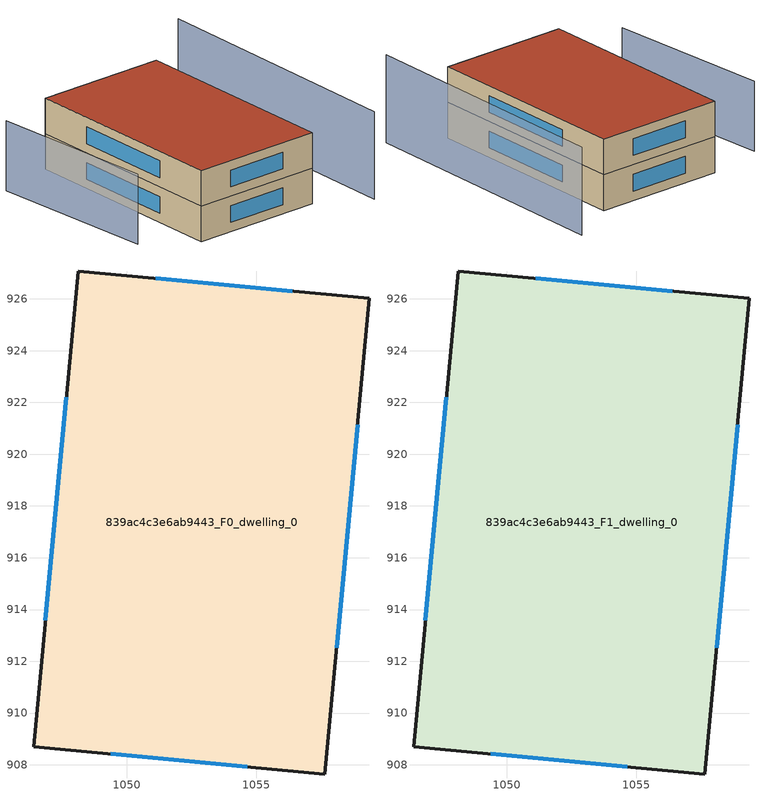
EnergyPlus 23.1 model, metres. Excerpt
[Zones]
839ac4c3e6ab9443_F0_dwelling_0
 floor ground (EU_floor_Construction): 1059.38,926.02 1057.65,907.64 1046.4,908.71 1048.13,927.08 z0
 wall outside (EU_wall_Construction): 1059.38,926.02 1048.13,927.08 1046.4,908.71 1057.65,907.64 1059.38,926.02 z0:3
 window (EU_Window_Construction): 1056.39,926.3 1051.12,926.8 / 1058.11,912.53 1058.92,921.14 / 1049.39,908.42 1054.66,907.93 / 1047.67,922.2 1046.86,913.59 z0.8:2.2
839ac4c3e6ab9443_F1_dwelling_0
 floor to 839ac4c3e6ab9443_F0_dwelling_0 (EU_floor_Construction): 1059.38,926.02 1057.65,907.64 1046.4,908.71 1048.13,927.08 z3
 wall outside (EU_wall_Construction): 1059.38,926.02 1048.13,927.08 1046.4,908.71 1057.65,907.64 1059.38,926.02 z3:6
 window (EU_Window_Construction): 1056.39,926.3 1051.12,926.8 / 1058.11,912.53 1058.92,921.14 / 1049.39,908.42 1054.66,907.93 / 1047.67,922.2 1046.86,913.59 z3.8:5.2
 roof outside (EU_roof_Construction): 1057.65,907.64 1059.38,926.02 1048.13,927.08 1046.4,908.71 z6
shading: 1061.57,904.81 1063.98,928.09 z0:7.4; 1043.05,926.4 1042.71,911.94 z0:5.9
[Building]
EU S2 Campaign: North Axis=0; Terrain=City; Solar Distribution=FullExterior
[Site:Location]
Cape.Town.Intl.AP: Latitude=-33.965; Longitude=18.602; Time Zone=2; Elevation=46
[SizingPeriod:WeatherFileDays]
AnnualSizingPeriod: Begin Month=1; Begin Day of Month=1; End Month=12; End Day of Month=31; Day of Week for Start Day=Monday; Use Weather File Daylight Saving Period=No; Use Weather File Rain and Snow Indicators=No
[MATERIAL]
EU_InternalMass_Material: Roughness=MediumRough; Thickness=0.1; Conductivity=1; Density=1800; Specific Heat=900; Thermal Absorptance=0.9; Solar Absorptance=0.7; Visible Absorptance=0.7
[MATERIAL:NOMASS] Roughness=MediumRough; Thermal Absorptance=0.9; Solar Absorptance=0.7; Visible Absorptance=0.7
Name | Thermal Resistance
EU_wall_NoMass | 0.49467
EU_roof_NoMass | 0.448442
EU_floor_NoMass | 1.33616
[WINDOWMATERIAL:SIMPLEGLAZINGSYSTEM]
EU_Window_SimpleGlazing: UFactor=4.49049; Solar Heat Gain Coefficient=0.75; Visible Transmittance=0.75
[CONSTRUCTION]
EU_wall_Construction: EU_wall_NoMass
EU_roof_Construction: EU_roof_NoMass
EU_floor_Construction: EU_floor_NoMass
EU_Window_Construction: EU_Window_SimpleGlazing
EU_InternalMass_Construction: EU_InternalMass_Material
[ZONE] Type=1; Multiplier=1; Ceiling Height=autocalculate; Volume=625.271; Floor Area=autocalculate; Part of Total Floor Area=Yes
839ac4c3e6ab9443_F0_dwelling_0; 839ac4c3e6ab9443_F1_dwelling_0
[INTERNALMASS] Construction=EU_InternalMass_Construction; Surface Area=208.424
Name | Zone or ZoneList
839ac4c3e6ab9443_F0_dwelling_0_EU_InternalMass | 839ac4c3e6ab9443_F0_dwelling_0
839ac4c3e6ab9443_F1_dwelling_0_EU_InternalMass | 839ac4c3e6ab9443_F1_dwelling_0
[OTHEREQUIPMENT] Fuel Type=Electricity; Design Level Calculation Method=Watts/Area; Power per Zone Floor Area=1; Fraction Latent=0; Fraction Radiant=0; Fraction Lost=0; Carbon Dioxide Generation Rate=0; EndUse Subcategory=EU_Step8_InternalGains
Name | Zone or ZoneList or Space or SpaceList | Schedule
EU_Step8_InternalGain_839ac4c3e6ab9443_F0_dwelling_0_f000 | 839ac4c3e6ab9443_F0_dwelling_0 | EU_Step8_GainSchedule_839ac4c3e6ab9443_F0_dwelling_0_f000
EU_Step8_InternalGain_839ac4c3e6ab9443_F1_dwelling_0_f000 | 839ac4c3e6ab9443_F1_dwelling_0 | EU_Step8_GainSchedule_839ac4c3e6ab9443_F1_dwelling_0_f000
[ZONEVENTILATION:DESIGNFLOWRATE] Schedule=EU_AlwaysOn; Design Flow Rate Calculation Method=AirChanges/Hour; Air Changes per Hour=0.665257; Ventilation Type=Natural; Fan Pressure Rise=0; Fan Total Efficiency=1; Constant Term Coefficient=1; Temperature Term Coefficient=0; Velocity Term Coefficient=0; Velocity Squared Term Coefficient=0; Minimum Indoor Temperature=-100; Maximum Indoor Temperature=100; Delta Temperature=-100; Minimum Outdoor Temperature=-100; Maximum Outdoor Temperature=100; Maximum Wind Speed=40
Name | Zone or ZoneList or Space or SpaceList
EU_ConstantAir_839ac4c3e6ab9443_F0_dwelling_0 | 839ac4c3e6ab9443_F0_dwelling_0
EU_ConstantAir_839ac4c3e6ab9443_F1_dwelling_0 | 839ac4c3e6ab9443_F1_dwelling_0
[HVACTEMPLATE:THERMOSTAT] Constant Heating Setpoint=20; Constant Cooling Setpoint=50
EU_HeatOnly_839ac4c3e6ab9443_F0_dwelling_0; EU_HeatOnly_839ac4c3e6ab9443_F1_dwelling_0
[HVACTEMPLATE:ZONE:IDEALLOADSAIRSYSTEM] System Availability Schedule=EU_AlwaysOn; Maximum Heating Supply Air Temperature=50; Minimum Cooling Supply Air Temperature=13; Maximum Heating Supply Air Humidity Ratio=0.0156; Minimum Cooling Supply Air Humidity Ratio=0.0077; Heating Limit=NoLimit; Cooling Limit=NoLimit; Heating Availability Schedule=EU_AlwaysOn; Cooling Availability Schedule=EU_CoolingOff; Dehumidification Control Type=ConstantSensibleHeatRatio; Cooling Sensible Heat Ratio=0.7; Dehumidification Setpoint=60; Humidification Control Type=None; Humidification Setpoint=30; Outdoor Air Method=None; Outdoor Air Flow Rate per Person=0.00944; Outdoor Air Flow Rate per Zone Floor Area=0; Outdoor Air Flow Rate per Zone=0; Demand Controlled Ventilation Type=None; Outdoor Air Economizer Type=NoEconomizer; Heat Recovery Type=None; Sensible Heat Recovery Effectiveness=0.7; Latent Heat Recovery Effectiveness=0.65
Name | Template Thermostat
839ac4c3e6ab9443_F0_dwelling_0 | EU_HeatOnly_839ac4c3e6ab9443_F0_dwelling_0
839ac4c3e6ab9443_F1_dwelling_0 | EU_HeatOnly_839ac4c3e6ab9443_F1_dwelling_0
[SIZING:ZONE] Zone Cooling Design Supply Air Temperature Input Method=SupplyAirTemperature; Zone Cooling Design Supply Air Temperature=13; Zone Heating Design Supply Air Temperature Input Method=SupplyAirTemperature; Zone Heating Design Supply Air Temperature=50; Zone Cooling Design Supply Air Humidity Ratio=0.008; Zone Heating Design Supply Air Humidity Ratio=0.008; Cooling Design Air Flow Method=DesignDay; Cooling Design Air Flow Rate=0; Cooling Minimum Air Flow per Zone Floor Area=0.000762; Cooling Minimum Air Flow=0; Cooling Minimum Air Flow Fraction=0.2; Heating Design Air Flow Method=DesignDay; Heating Design Air Flow Rate=0; Heating Maximum Air Flow per Zone Floor Area=0.002032; Heating Maximum Air Flow=0.141576; Heating Maximum Air Flow Fraction=0.3; Account for Dedicated Outdoor Air System=No; Dedicated Outdoor Air System Control Strategy=NeutralSupplyAir; Dedicated Outdoor Air Low Setpoint Temperature for Design=autosize; Dedicated Outdoor Air High Setpoint Temperature for Design=autosize; Zone Load Sizing Method=Sensible Load Only No Latent Load; Zone Latent Cooling Design Supply Air Humidity Ratio Input Method=HumidityRatioDifference; Zone Cooling Design Supply Air Humidity Ratio Difference=0.005; Zone Latent Heating Design Supply Air Humidity Ratio Input Method=HumidityRatioDifference; Zone Humidification Design Supply Air Humidity Ratio Difference=0.005
839ac4c3e6ab9443_F0_dwelling_0; 839ac4c3e6ab9443_F1_dwelling_0
[SCHEDULE:CONSTANT]
Name | Hourly Value
EU_AlwaysOn | 1
EU_CoolingOff | 0
[SCHEDULE:FILE] Column Number=1; Rows to Skip at Top=0; Number of Hours of Data=8760; Column Separator=Comma; Interpolate to Timestep=No; Minutes per Item=60; Adjust Schedule for Daylight Savings=Yes
Name | File
EU_Step8_GainSchedule_839ac4c3e6ab9443_F0_dwelling_0_f000 | ../../schedules/839ac4c3e6ab9443/839ac4c3e6ab9443_F0_dwelling_0_f000_gain.csv
EU_Step8_GainSchedule_839ac4c3e6ab9443_F1_dwelling_0_f000 | ../../schedules/839ac4c3e6ab9443/839ac4c3e6ab9443_F1_dwelling_0_f000_gain.csv
